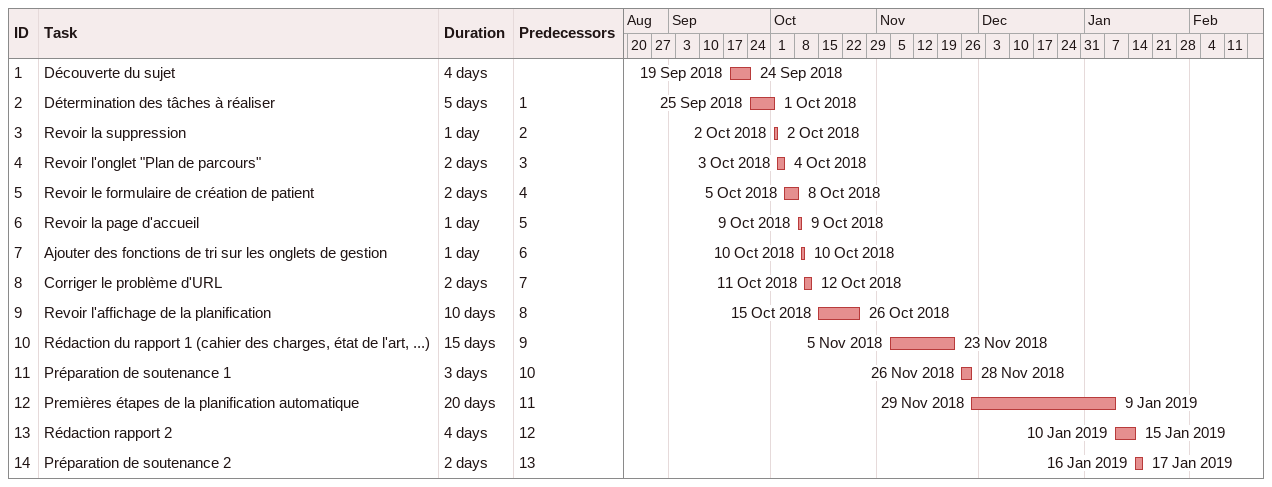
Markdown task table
| ID | Task | Duration | Start | Finish | Predecessors |
|---|---|---|---|---|---|
| 1 | Découverte du sujet | 4d | 2018-09-19 | 2018-09-24 |  |
| 2 | Détermination des tâches à réaliser | 5d | 2018-09-25 | 2018-10-01 | 1 |
| 3 | Revoir la suppression | 1d | 2018-10-02 | 2018-10-02 | 2 |
| 4 | Revoir l'onglet "Plan de parcours" | 2d | 2018-10-03 | 2018-10-04 | 3 |
| 5 | Revoir le formulaire de création de patient | 2d | 2018-10-05 | 2018-10-08 | 4 |
| 6 | Revoir la page d'accueil | 1d | 2018-10-09 | 2018-10-09 | 5 |
| 7 | Ajouter des fonctions de tri sur les onglets de gestion | 1d | 2018-10-10 | 2018-10-10 | 6 |
| 8 | Corriger le problème d'URL | 2d | 2018-10-11 | 2018-10-12 | 7 |
| 9 | Revoir l'affichage de la planification | 10d | 2018-10-15 | 2018-10-26 | 8 |
| 10 | Rédaction du rapport 1 (cahier des charges, état de l'art, ...) | 15d | 2018-11-05 | 2018-11-23 | 9 |
| 11 | Préparation de soutenance 1 | 3d | 2018-11-26 | 2018-11-28 | 10 |
| 12 | Premières étapes de la planification automatique | 20d | 2018-11-29 | 2019-01-09 | 11 |
| 13 | Rédaction rapport 2 | 4d | 2019-01-10 | 2019-01-15 | 12 |
| 14 | Préparation de soutenance 2 | 2d | 2019-01-16 | 2019-01-17 | 13 |
